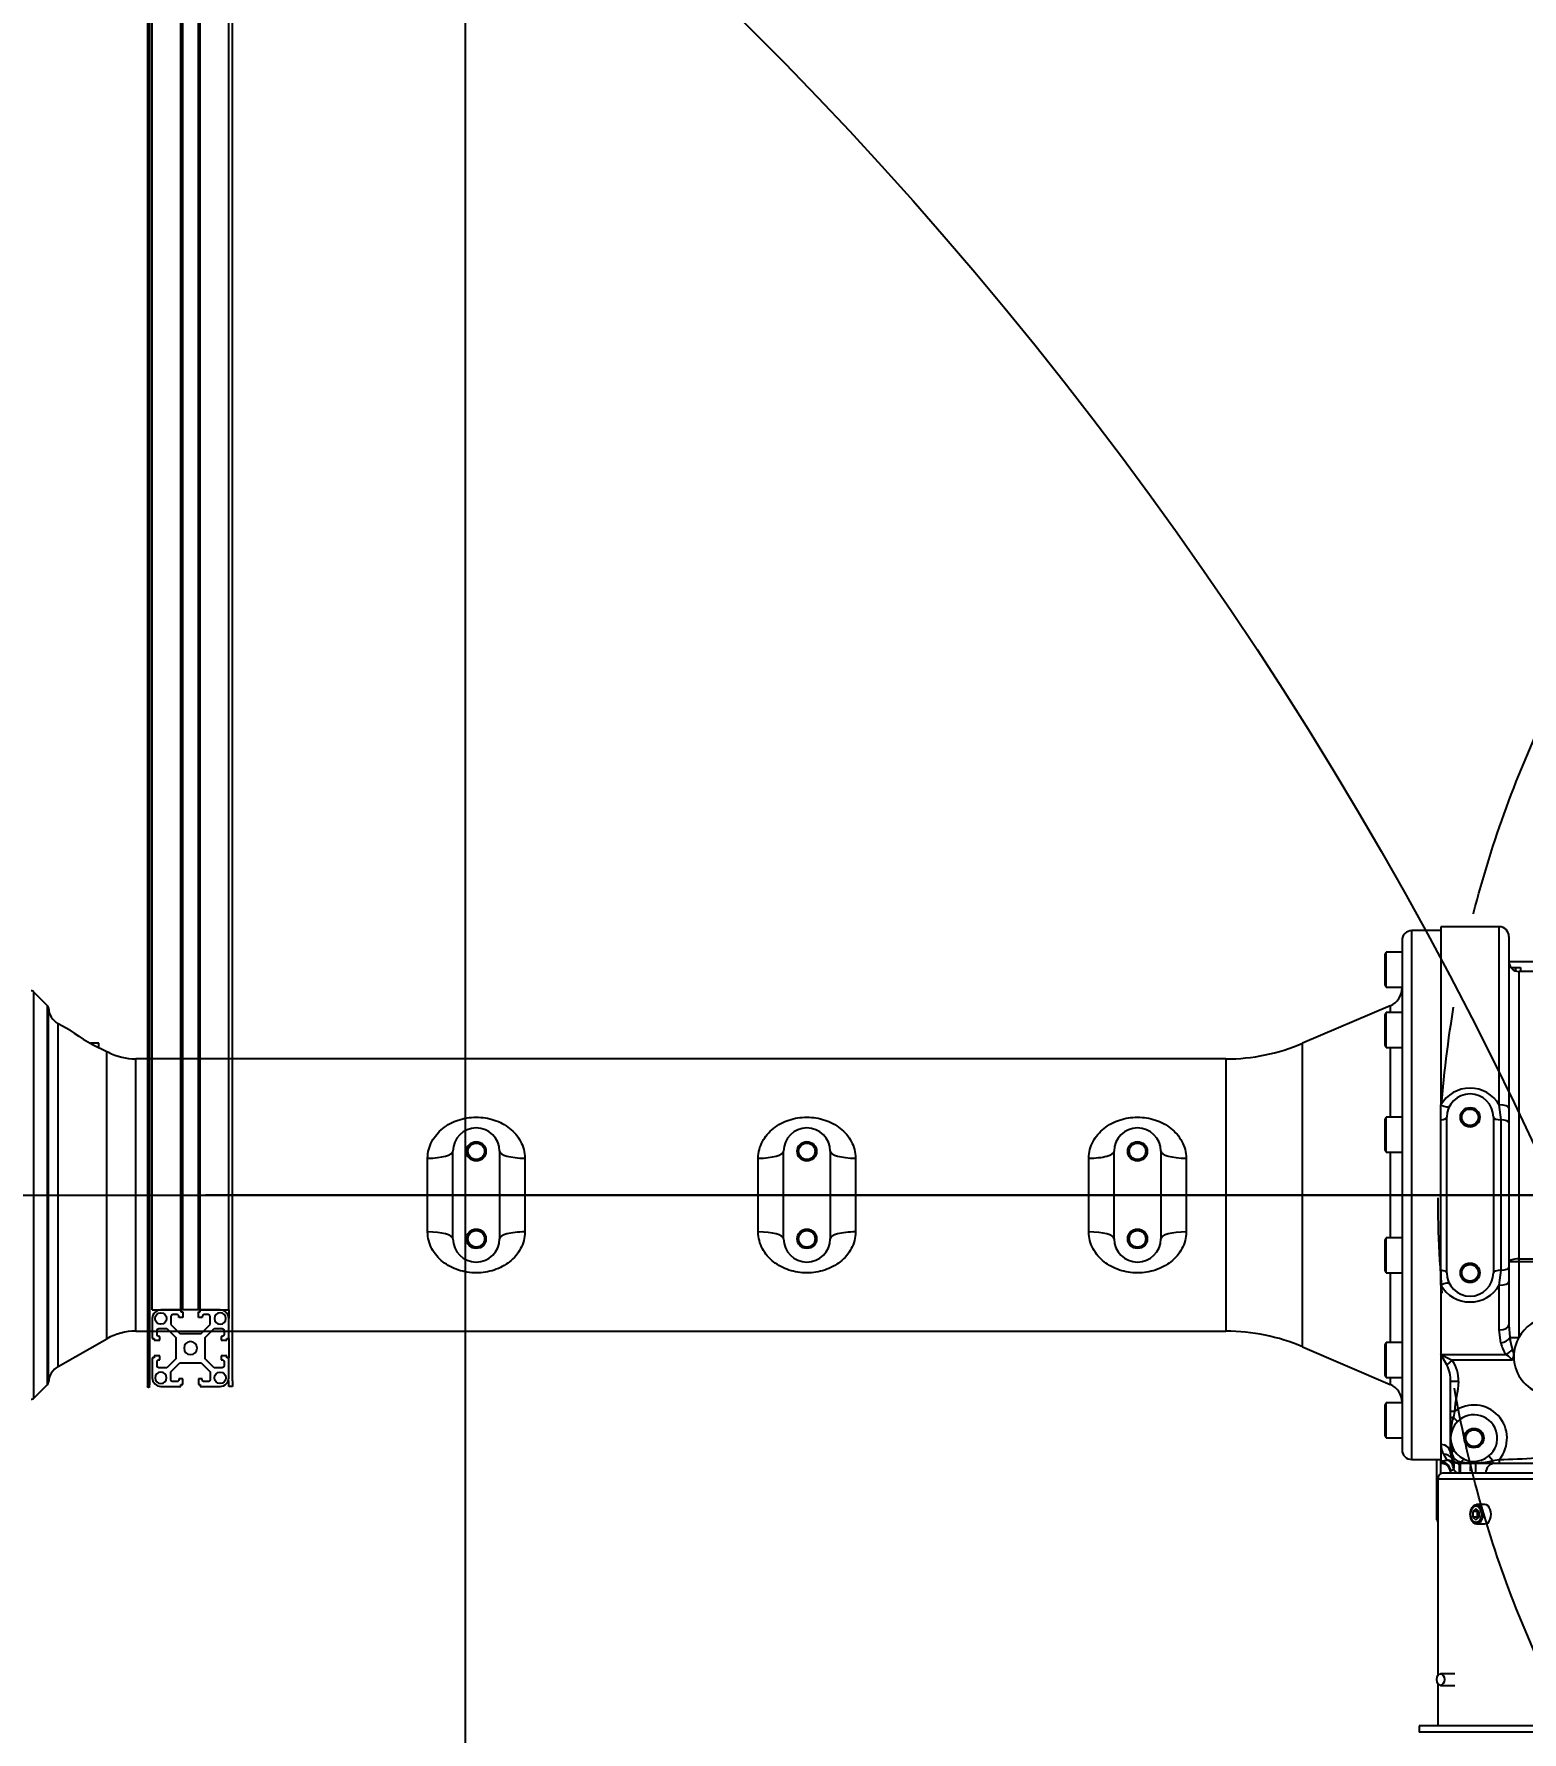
# Model space of a CAD drawing. Header units: millimetres. Extents: x 10462777 to 22643323, y 453826 to 1389191.
# Drawn here: x 11309416 to 11310193, y 597441 to 598329 of the extents above; entities that cross this region are included whole.
import ezdxf

# ---------------------------------------------------------------- set-up
doc = ezdxf.new("R2010")
doc.units = ezdxf.units.MM
doc.header["$LTSCALE"] = 200
doc.header["$MEASUREMENT"] = 0
doc.header["$PDMODE"] = 35
doc.header["$PDSIZE"] = -5
for name, pattern in [('CENTER', [2, 1.25, -0.25, 0.25, -0.25]), ('CENTER2', [1.125, 0.75, -0.125, 0.125, -0.125]), ('PHANTOM', [2.5, 1.25, -0.25, 0.25, -0.25, 0.25, -0.25])]:
    doc.linetypes.add(name, pattern=pattern)
doc.layers.get('0').update_dxf_attribs({"linetype": 'CONTINUOUS'})
doc.layers.get('DEFPOINTS').update_dxf_attribs({"linetype": 'CONTINUOUS'})
for name, color, linetype in [('$DDT_AUDIT_GENERATED_(146A)', 7, 'CONTINUOUS'), ('$DDT_AUDIT_GENERATED_(D3A)', 7, 'CONTINUOUS'), ('1', 1, 'CENTER'), ('A290-7120-X219', 7, 'CONTINUOUS'), ('A290-7329-X401', 7, 'CONTINUOUS'), ('A290-7329-X402', 7, 'CONTINUOUS'), ('A290-7329-X406', 7, 'CONTINUOUS'), ('DV1_DEFAULT', 7, 'CONTINUOUS'), ('LIBRL_A6-BA-12X3', 7, 'CONTINUOUS'), ('LIBRL_A6-BA-6X10', 7, 'CONTINUOUS')]:
    doc.layers.add(name, color=color, linetype=linetype)
doc.layers.add('LAYOUT', color=8, linetype='CONTINUOUS', lineweight=25)
doc.styles.get("Standard").update_dxf_attribs({"font": 'SYMBOL'})
doc.dimstyles.new('DS ROBOTEC', dxfattribs={"dimscale": 0, "dimtxt": 2.5, "dimasz": 2.5, "dimexe": 0.3, "dimexo": 0.3, "dimgap": 0.5, "dimtad": 1, "dimzin": 9, "dimdsep": 46, "dimtxsty": 'Standard', "dimblk": 'OPEN', "dimcen": 0, "dimclrd": 4, "dimclre": 4, "dimclrt": 110, "dimazin": 2, "dimtm": 1.5, "dimtfac": 1, "dimtmove": 0, "dimatfit": 3, "dimldrblk": 'OPEN', "dimfxl": 1, "dimtfill": 1, "dimtolj": 1, "dimlwd": -1, "dimlwe": -1, "dimarcsym": 0})

# ---------------------------------------------------------------- blocks, each defined once
blk = doc.blocks.new('r710ic')
at = {"layer": 'LAYOUT', "color": 3}
blk.add_circle((272041.37, 104232.63), 2050.12, dxfattribs=at)
blk = doc.blocks.new('A$C7DA30AB0')
at = {"layer": '$DDT_AUDIT_GENERATED_(146A)', "color": 7, "linetype": 'Continuous', "ltscale": 25.4}
for p, q in [((3586.22, 3306.61, 0), (3598.01, 3306.61, 0)), ((3598.01, 3306.61, 0), (3600.62, 3306.61, 0)), ((3600.62, 3306.61, 0), (3600.62, 3306.61, 0))]:
    blk.add_line(p, q, dxfattribs=at)
blk.add_ellipse((3598.01, 3304.57, 0), major_axis=(0, 2.03), ratio=0.642788, start_param=0, end_param=0.044703, dxfattribs=at)
at = {"layer": '$DDT_AUDIT_GENERATED_(D3A)', "color": 7, "linetype": 'Continuous', "ltscale": 25.4}
for p, q in [((3615.78, 3195.66, 0), (3615.78, 3190.58, 0)), ((3615.37, 3190.58, 0), (3615.78, 3190.58, 0)), ((3615.78, 3190.58, 0), (3615.78, 3185.5, 0)), ((3615.78, 3185.5, 0), (3615.37, 3185.5, 0)), ((3615.78, 3180.42, 0), (3615.37, 3180.42, 0)), ((3615.78, 3185.5, 0), (3615.78, 3180.42, 0)), ((3615.78, 3180.42, 0), (3615.78, 3164.16, 0)), ((3613.75, 3171.48, 0), (3613.75, 3164.16, 0))]:
    blk.add_line(p, q, dxfattribs=at)
blk.add_arc((3613.74, 3195.66, 0), 2.03, 0, 37.05083, dxfattribs=at)
at = {"layer": 'A290-7120-X219', "color": 7, "linetype": 'Continuous', "ltscale": 25.4}
for p, q in [((4314.78, 2949.02, 0), (4314.78, 2946.64, 0)), ((4314.78, 2946.64, 0), (4319.2, 2946.64, 0))]:
    blk.add_line(p, q, dxfattribs=at)
at = {"layer": 'A290-7329-X401', "color": 7, "linetype": 'Continuous', "ltscale": 25.4}
for p, q in [((3595.46, 3171.27, 0), (3595.46, 3166.19, 0)), ((3603.58, 3171.27, 0), (3603.58, 3166.19, 0)), ((3608.66, 3171.27, 0), (3608.66, 3170.47, 0)), ((3544.8, 3166.19, 0), (3583.3, 3166.19, 0)), ((3583.3, 3166.19, 0), (3587.06, 3166.19, 0)), ((3583.3, 3164.16, 0), (3583.3, 3166.19, 0)), ((3586.57, 3164.74, 0), (3583.3, 3164.16, 0)), ((3588.62, 3162.31, 0), (3586.57, 3164.74, 0)), ((3587.06, 3166.19, 0), (3602.93, 3166.19, 0)), ((3602.93, 3166.19, 0), (3603.58, 3166.19, 0)), ((3603.94, 3165.29, 0), (3603.12, 3165.47, 0)), ((3608.08, 3160.59, 0), (3607.82, 3161.56, 0)), ((3608.66, 3152.99, 0), (3608.08, 3160.59, 0)), ((3608.66, 3161.11, 0), (3608.66, 3160.37, 0)), ((3608.66, 3160.37, 0), (3608.66, 3152.99, 0)), ((3610.51, 3164.48, 0), (3612.27, 3161.47, 0)), ((3613.74, 3166.19, 0), (3613.74, 3165.42, 0)), ((3613.74, 3156.39, 0), (3613.74, 3165.42, 0)), ((3608.66, 3152.99, 0), (3608.66, 3142.79, 0)), ((3613.74, 3109.32, 0), (3613.74, 3156.39, 0)), ((3605.08, 3144.35, 0), (3607.21, 3142.21, 0)), ((3606.63, 3139.02, 0), (3607.21, 3142.21, 0)), ((3608.66, 3142.79, 0), (3608.66, 3139.02, 0)), ((3606.63, 3139.02, 0), (3608.66, 3139.02, 0)), ((3608.66, 3139.02, 0), (3608.66, 3123.48, 0)), ((3604.63, 3123.48, 0), (3608.66, 3123.48, 0)), ((3576.43, 3106.65, 0), (3575.6, 3108.92, 0)), ((3576.63, 3112.34, 0), (3607.79, 3112.34, 0)), ((3613.74, 3109.32, 0), (3579.75, 3109.32, 0)), ((3607.79, 3112.34, 0), (3610.64, 3114.66, 0)), ((3613.74, 3109.32, 0), (3607.79, 3112.34, 0)), ((3610.64, 3114.66, 0), (3613.74, 3109.32, 0)), ((3613.74, 3073.05, 0), (3613.74, 3109.32, 0)), ((3577.75, 3100.48, 0), (3573.1, 3100.48, 0)), ((3573.1, 3060.81, 0), (3573.1, 3100.48, 0)), ((3578.18, 3093.87, 0), (3577.75, 3100.48, 0)), ((3582.4, 3103.28, 0), (3583.26, 3096.42, 0)), ((3578.18, 3071.34, 0), (3578.18, 3093.87, 0)), ((3583.26, 3096.42, 0), (3583.26, 3073.05, 0)), ((3578.18, 3063.84, 0), (3578.18, 3071.34, 0)), ((3583.26, 3073.05, 0), (3582.25, 3065.23, 0)), ((3613.74, 3073.05, 0), (3613.74, 3065.32, 0)), ((3578.18, 2988.13, 0), (3578.18, 3063.84, 0)), ((3582.25, 3065.23, 0), (3582.25, 2986.74, 0)), ((3586.31, 3025.99, 0), (3586.31, 3066.63, 0)), ((3610.7, 3066.63, 0), (3610.7, 2985.35, 0)), ((3613.74, 3065.32, 0), (3613.74, 2986.65, 0)), ((3557.86, 3060.81, 0), (3573.1, 3060.81, 0)), ((3573.1, 3059.36, 0), (3557.86, 3059.36, 0)), ((3573.1, 3059.36, 0), (3573.1, 3060.81, 0)), ((3573.1, 3060.81, 0), (3578.18, 3060.81, 0)), ((3573.1, 2909.15, 0), (3573.1, 3059.36, 0)), ((3586.31, 2985.35, 0), (3586.31, 3025.99, 0)), ((3578.18, 2980.63, 0), (3578.18, 2988.13, 0)), ((3582.25, 2986.74, 0), (3583.26, 2978.92, 0)), ((3613.74, 2986.65, 0), (3613.74, 2978.92, 0)), ((3578.18, 2890.86, 0), (3578.18, 2980.63, 0)), ((3583.26, 2978.92, 0), (3583.26, 2885.78, 0)), ((3613.74, 2885.78, 0), (3613.74, 2978.92, 0)), ((3552.78, 2909.15, 0), (3573.1, 2909.15, 0)), ((3561.42, 2904.07, 0), (3578.18, 2904.07, 0)), ((3572.15, 2907.11, 0), (3572.15, 2909.15, 0)), ((3574.71, 2907.11, 0), (3572.15, 2907.11, 0)), ((3574.71, 2907.11, 0), (3574.71, 2908.89, 0)), ((3576.88, 2907.11, 0), (3574.71, 2907.11, 0)), ((3576.88, 2907.11, 0), (3576.88, 2907.46, 0)), ((3577.12, 2907.11, 0), (3576.88, 2907.11, 0)), ((3577.12, 2907.11, 0), (3577.12, 2907.18, 0)), ((3577.17, 2907.11, 0), (3577.12, 2907.11, 0)), ((3583.26, 2885.78, 0), (3613.74, 2885.78, 0))]:
    blk.add_line(p, q, dxfattribs=at)
for centre, radius in [((3596.47, 3152.99, 0), 5.08), ((3596.47, 3152.99, 0), 4.32), ((3598.5, 3066.63, 0), 5.08), ((3598.5, 3066.63, 0), 4.32), ((3598.5, 2985.35, 0), 5.08), ((3598.5, 2985.35, 0), 4.32)]:
    blk.add_circle(centre, radius, dxfattribs=at)
for centre, radius, start, end in [((3585.3, 3171.27, 0), 5.08, 270, 0), ((3603.6, 3167.08, 0), 4.21, 34.97668, 84.772), ((3613.74, 3171.27, 0), 5.08, 180, 270), ((3596.47, 3152.99, 0), 17.27, 139.67978, 306.03188), ((3596.47, 3152.99, 0), 12.19, 130.11917, 314.90087), ((3596.73, 3121.99, 0), 43.94, 81.63822, 103.36745), ((3596.47, 3152.99, 0), 12.19, 314.90087, 130.11917), ((3603.58, 3161.11, 0), 5.08, 0, 90), ((3602.91, 3160.33, 0), 5.06, 13.98256, 78.17778), ((3604.2, 3159.04, 0), 7.16, 61.08318, 88.64104), ((3609.61, 3164.83, 0), 2, 166.41478, 212.94103), ((3604.19, 3156.38, 0), 9.55, 0.06732, 32.21055), ((3579.18, 3151.47, 0), 29.53, 341.71833, 2.9421), ((3555.32, 3110.31, 0), 20.32, 356.062, 130.58967), ((3621.83, 3122.35, 0), 17.24, 176.22774, 215.46167), ((3628.51, 3123.3, 0), 19.85, 179.47489, 205.79306), ((3555.32, 3110.31, 0), 20.32, 331.04498, 356.062), ((3581.99, 3108.86, 0), 6.39, 146.99822, 179.45666), ((3550.72, 3097.9, 0), 27.15, 5.45472, 18.79943), ((3563.7, 3098.68, 0), 19.26, 13.81838, 33.55031), ((3555.32, 3110.31, 0), 20.32, 277.18076, 331.04498), ((3598.5, 3064.29, 0), 17.58, 29.89361, 150.10639), ((3598.5, 3066.63, 0), 12.19, 0, 180), ((3598.5, 2985.35, 0), 12.19, 180, 0), ((3598.5, 2987.69, 0), 17.58, 209.89361, 330.10639), ((3573.1, 2904.07, 0), 5.08, 0, 90), ((3583.26, 2890.86, 0), 5.08, 180, 270)]:
    blk.add_arc(centre, radius, start, end, dxfattribs=at)
at = {"layer": 'A290-7329-X401', "color": 7, "linetype": 'CENTER2', "ltscale": 25.4}
for start, end in [(347.20108, 0), (317.16659, 318.73626)]:
    blk.add_arc((3578.18, 3170.26, 0), 20.32, start, end, dxfattribs=at)
at = {"layer": 'A290-7329-X401', "color": 7, "linetype": 'Continuous', "ltscale": 25.4}
for centre, major_axis, ratio, start_param, end_param in [((3604.37, 3171.27, 0), (0, 5.08), 0.077659, 1.570796, 3.141593), ((3610.51, 3169.49, 0), (-2.59, -4.37), 0.625446, 5.066932, 6.183976), ((3610.51, 3169.49, 0), (-0.74, 5.03), 0.677667, 1.471391, 2.927739), ((3613.74, 3170.47, 0), (-5.08, 0), 0.994483, 0, 0.20835), ((3613.74, 3170.47, 0), (-5.08, 0), 0.994483, 0.20835, 1.570796), ((3587.06, 3164.16, 0), (0, -2.03), 0.25123, 3.141593, 4.422637), ((3603.58, 3168.73, 0), (-2.09, -4.63), 0.230346, 0, 0.89858), ((3602.93, 3164.16, 0), (0, 2.03), 0.120197, 5.409101, 6.283179), ((3603.58, 3164.16, 0), (0, -2.03), 0.212616, 2.156477, 3.141593), ((3611.71, 3161.11, 0), (-4.48, -2.39), 0.33282, 5.459133, 6.283185), ((3610.51, 3169.49, 0), (-4.36, -2.61), 0.983456, 0.440757, 1.038279), ((3606.63, 3161.11, 0), (-2.03, 0), 0.267, 3.141593, 4.089088), ((3612.27, 3166.38, 0), (-4.35, -2.63), 0.954764, 0, 1.046453), ((3606.63, 3160.37, 0), (-2.03, 0), 0.148783, 3.141593, 3.916786), ((3613.74, 3161.11, 0), (-5.08, 0), 0.93007, 0, 1.570796), ((3606.63, 3142.79, 0), (-2.03, 0), 0.299176, 1.860548, 3.141593), ((3579.75, 3106.3, 0), (-4.07, -3.04), 0.509375, 4.348499, 5.216836), ((3582.4, 3100.48, 0), (-4.88, -1.42), 0.535671, 4.557621, 5.785179), ((3583.26, 3093.87, 0), (-5.08, 0), 0.502355, 4.712389, 6.283185), ((3583.26, 3071.34, 0), (-5.08, 0), 0.335664, 4.712389, 6.283185), ((3613.74, 3074.75, 0), (-4.48, -2.39), 0.29994, 0, 1.412172), ((3583.26, 3063.84, 0), (-5.08, 0), 0.27972, 4.913747, 6.283185), ((3581.23, 3066.63, 0), (5.08, 0), 0.27972, 4.913747, 6.283185), ((3615.78, 3066.63, 0), (-5.08, 0), 0.280116, 0, 1.159279), ((3573.1, 3060.81, 0), (-5.08, 0), 0.285652, 1.570796, 3.141593), ((3583.26, 2988.13, 0), (-5.08, 0), 0.27972, 0, 1.369438), ((3581.23, 2985.35, 0), (-5.08, 0), 0.27972, 3.141593, 4.511031), ((3615.78, 2985.35, 0), (5.08, 0), 0.280116, 1.982313, 3.141593), ((3583.26, 2980.63, 0), (-5.08, 0), 0.335664, 0, 1.570796), ((3613.74, 2977.22, 0), (4.48, -2.39), 0.29994, 1.72942, 3.141593)]:
    blk.add_ellipse(centre, major_axis=major_axis, ratio=ratio, start_param=start_param, end_param=end_param, dxfattribs=at)
for points, knots in [([(3607.05, 3169.49, 0), (3607.3, 3169.57, 0), (3607.53, 3169.65, 0), (3607.93, 3169.82, 0), (3608.1, 3169.9, 0), (3608.38, 3170.07, 0), (3608.49, 3170.16, 0), (3608.63, 3170.32, 0), (3608.66, 3170.4, 0), (3608.66, 3170.47, 0)], [0, 0, 0, 0, 0.25, 0.25, 0.5, 0.5, 0.75, 0.75, 1, 1, 1, 1]), ([(3613.74, 3165.42, 0), (3613.74, 3165.35, 0), (3613.67, 3165.27, 0), (3613.46, 3165.16, 0), (3613.37, 3165.11, 0), (3613.15, 3165.03, 0), (3613.03, 3164.99, 0), (3612.61, 3164.87, 0), (3612.27, 3164.79, 0), (3611.67, 3164.67, 0), (3611.45, 3164.63, 0), (3611, 3164.55, 0), (3610.76, 3164.51, 0), (3610.51, 3164.48, 0)], [0, 0, 0, 0, 0.25, 0.25, 0.375, 0.375, 0.5, 0.5, 0.75, 0.75, 0.875, 0.875, 1, 1, 1, 1]), ([(3576.63, 3112.34, 0), (3576.68, 3112.15, 0), (3576.76, 3111.98, 0), (3576.97, 3111.66, 0), (3577.08, 3111.52, 0), (3577.46, 3111.1, 0), (3577.73, 3110.85, 0), (3578.3, 3110.37, 0), (3578.58, 3110.15, 0), (3579.17, 3109.72, 0), (3579.46, 3109.52, 0), (3579.75, 3109.32, 0)], [0, 0, 0, 0, 0.125, 0.125, 0.25, 0.25, 0.5, 0.5, 0.75, 0.75, 1, 1, 1, 1])]:
    blk.add_open_spline(points, degree=3, knots=knots, dxfattribs=at)
for points in [[(3583.3, 3164.16, 0), (3570.47, 3164.16, 0), (3557.63, 3162.58, 0), (3544.8, 3162.58, 0)], [(3604.63, 3123.48, 0), (3604.63, 3128.66, 0), (3606.63, 3133.84, 0), (3606.63, 3139.02, 0)]]:
    blk.add_open_spline(points, degree=3, dxfattribs=at)
at = {"layer": 'A290-7329-X402', "color": 7, "linetype": 'Continuous', "ltscale": 25.4}
for p, q in [((3628.98, 3164.16, 0), (3613.74, 3164.16, 0)), ((3628.98, 3164.16, 0), (3628.98, 2887.81, 0)), ((3634.06, 2892.89, 0), (3634.06, 3159.08, 0)), ((3686.02, 3105.32, 0), (3640.22, 3124.95, 0)), ((3640.22, 3121.34, 0), (3640.22, 3124.95, 0)), ((4341.18, 3123.79, 0), (4341.18, 2928.18, 0)), ((4348.73, 3132.07, 0), (4341.78, 3125.11, 0)), ((4341.78, 2926.86, 0), (4341.78, 3125.11, 0)), ((4348.73, 3132.07, 0), (4348.73, 2919.9, 0)), ((4336.06, 3115.52, 0), (4310.61, 3101.08, 0)), ((4336.06, 3115.52, 0), (4336.06, 2936.45, 0)), ((3640.22, 3066.69, 0), (3640.22, 3103.05, 0)), ((3686.02, 3105.32, 0), (3686.02, 2946.65, 0)), ((4295.56, 3097.11, 0), (3726.04, 3097.11, 0)), ((3726.04, 2954.87, 0), (3726.04, 3097.11, 0)), ((4295.56, 3097.11, 0), (4295.56, 2954.87, 0)), ((4310.61, 3101.08, 0), (4310.61, 2951.01, 0)), ((3613.74, 3065.32, 0), (3613.74, 3073.05, 0)), ((3640.22, 3003.58, 0), (3640.22, 3048.4, 0)), ((3746.84, 3006.71, 0), (3746.84, 3045.27, 0)), ((3760.05, 3025.99, 0), (3760.05, 3048.85, 0)), ((3784.43, 3048.85, 0), (3784.43, 3025.99, 0)), ((3797.64, 3045.27, 0), (3797.64, 3006.71, 0)), ((3919.56, 3006.71, 0), (3919.56, 3045.27, 0)), ((3932.77, 3025.99, 0), (3932.77, 3048.85, 0)), ((3957.15, 3048.85, 0), (3957.15, 3025.99, 0)), ((3970.36, 3045.27, 0), (3970.36, 3006.71, 0)), ((4092.28, 3006.71, 0), (4092.28, 3045.27, 0)), ((4105.49, 3025.99, 0), (4105.49, 3048.85, 0)), ((4129.87, 3048.85, 0), (4129.87, 3025.99, 0)), ((4143.08, 3045.27, 0), (4143.08, 3006.71, 0)), ((3760.05, 3003.13, 0), (3760.05, 3025.99, 0)), ((3784.43, 3025.99, 0), (3784.43, 3003.13, 0)), ((3932.77, 3003.13, 0), (3932.77, 3025.99, 0)), ((3957.15, 3025.99, 0), (3957.15, 3003.13, 0)), ((4105.49, 3003.13, 0), (4105.49, 3025.99, 0)), ((4129.87, 3025.99, 0), (4129.87, 3003.13, 0)), ((3640.22, 2948.92, 0), (3640.22, 2985.29, 0)), ((3640.22, 2927.03, 0), (3686.02, 2946.65, 0)), ((3726.04, 2954.87, 0), (4295.56, 2954.87, 0)), ((4330.01, 2939.88, 0), (4336.06, 2936.45, 0)), ((3640.22, 2927.03, 0), (3640.22, 2930.63, 0)), ((4341.78, 2926.86, 0), (4348.73, 2919.9, 0)), ((3613.74, 2887.81, 0), (3628.98, 2887.81, 0))]:
    blk.add_line(p, q, dxfattribs=at)
for centre, radius in [((3772.24, 3048.85, 0), 5.08), ((3772.24, 3048.85, 0), 4.32), ((3944.96, 3048.85, 0), 5.08), ((3944.96, 3048.85, 0), 4.32), ((4117.68, 3048.85, 0), 5.08), ((4117.68, 3048.85, 0), 4.32), ((3772.24, 3003.13, 0), 5.08), ((3772.24, 3003.13, 0), 4.32), ((3944.96, 3003.13, 0), 5.08), ((3944.96, 3003.13, 0), 4.32), ((4117.68, 3003.13, 0), 5.08), ((4117.68, 3003.13, 0), 4.32)]:
    blk.add_circle(centre, radius, dxfattribs=at)
for centre, radius, start, end in [((3628.98, 3159.08, 0), 5.08, 0, 90), ((3644.22, 3134.29, 0), 10.16, 180, 246.80141), ((4350.17, 3130.63, 0), 2.03, 90, 135), ((4331.04, 3124.36, 0), 10.16, 299.57784, 356.79996), ((4343.21, 3123.68, 0), 2.03, 135, 176.79996), ((3726.04, 3198.71, 0), 101.6, 246.80141, 270), ((4295.56, 3127.59, 0), 30.48, 270, 299.57784), ((3772.24, 3048.85, 0), 12.19, 0, 180), ((3944.96, 3048.85, 0), 12.19, 0, 180), ((4117.68, 3048.85, 0), 12.19, 0, 180), ((3772.24, 3003.13, 0), 12.19, 180, 0), ((3944.96, 3003.13, 0), 12.19, 180, 0), ((4117.68, 3003.13, 0), 12.19, 180, 0), ((3726.04, 2853.27, 0), 101.6, 90, 113.19859), ((4295.56, 2924.39, 0), 30.48, 62.1086, 90), ((4302.49, 2932.77, 0), 19.96, 66.0057, 68.81072), ((4258.89, 2838.35, 0), 123.97, 54.98217, 65.34241), ((4331.04, 2927.61, 0), 10.16, 3.20004, 60.42216), ((3644.22, 2917.69, 0), 10.16, 113.19859, 180), ((4343.21, 2928.3, 0), 2.03, 183.20004, 225), ((4350.17, 2921.34, 0), 2.03, 225, 270), ((3628.98, 2892.89, 0), 5.08, 270, 0)]:
    blk.add_arc(centre, radius, start, end, dxfattribs=at)
for centre, major_axis, start_param, end_param in [((3746.84, 3048.85, 0), (13.21, 0), 4.712389, 6.283185), ((3797.64, 3048.85, 0), (-13.21, 0), 0, 1.570796), ((3919.56, 3048.85, 0), (-13.21, 0), 1.570796, 3.141593), ((3970.36, 3048.85, 0), (-13.21, 0), 0, 1.570796), ((4092.28, 3048.85, 0), (-13.21, 0), 1.570796, 3.141593), ((4143.08, 3048.85, 0), (13.21, 0), 3.141593, 4.712389), ((3746.84, 3003.13, 0), (-13.21, 0), 3.141593, 4.712389), ((3797.64, 3003.13, 0), (13.21, 0), 1.570796, 3.141593), ((3919.56, 3003.13, 0), (-13.21, 0), 3.141593, 4.712389), ((3970.36, 3003.13, 0), (-13.21, 0), 4.712389, 6.283185), ((4092.28, 3003.13, 0), (13.21, 0), 0, 1.570796), ((4143.08, 3003.13, 0), (-13.21, 0), 4.712389, 6.283185)]:
    blk.add_ellipse(centre, major_axis=major_axis, ratio=0.271084, start_param=start_param, end_param=end_param, dxfattribs=at)
for points in [[(3746.84, 3045.27, 0), (3746.84, 3046.82, 0), (3747.04, 3048.33, 0), (3747.79, 3051.26, 0), (3748.35, 3052.68, 0), (3750.45, 3056.64, 0), (3752.44, 3058.96, 0), (3755.98, 3061.78, 0), (3757.27, 3062.62, 0), (3759.97, 3064.07, 0), (3761.39, 3064.68, 0), (3764.36, 3065.68, 0), (3765.92, 3066.06, 0), (3769.04, 3066.56, 0), (3770.62, 3066.69, 0), (3775.44, 3066.69, 0), (3778.61, 3066.18, 0), (3783.09, 3064.68, 0), (3784.51, 3064.07, 0), (3787.21, 3062.62, 0), (3788.5, 3061.78, 0), (3790.86, 3059.9, 0), (3791.94, 3058.86, 0), (3793.86, 3056.59, 0), (3794.72, 3055.34, 0), (3796.83, 3051.38, 0), (3797.64, 3048.38, 0), (3797.64, 3045.27, 0)], [(3919.56, 3045.27, 0), (3919.56, 3046.82, 0), (3919.76, 3048.33, 0), (3920.51, 3051.26, 0), (3921.07, 3052.68, 0), (3923.17, 3056.64, 0), (3925.16, 3058.96, 0), (3928.7, 3061.78, 0), (3929.99, 3062.62, 0), (3932.69, 3064.07, 0), (3934.11, 3064.68, 0), (3937.08, 3065.68, 0), (3938.64, 3066.06, 0), (3941.76, 3066.56, 0), (3943.34, 3066.69, 0), (3948.16, 3066.69, 0), (3951.33, 3066.18, 0), (3955.81, 3064.68, 0), (3957.23, 3064.07, 0), (3959.93, 3062.62, 0), (3961.22, 3061.78, 0), (3963.58, 3059.9, 0), (3964.66, 3058.86, 0), (3966.58, 3056.59, 0), (3967.44, 3055.34, 0), (3969.55, 3051.38, 0), (3970.36, 3048.38, 0), (3970.36, 3045.27, 0)], [(4092.28, 3045.27, 0), (4092.28, 3046.82, 0), (4092.48, 3048.33, 0), (4093.23, 3051.26, 0), (4093.79, 3052.68, 0), (4095.89, 3056.64, 0), (4097.88, 3058.96, 0), (4101.42, 3061.78, 0), (4102.71, 3062.62, 0), (4105.41, 3064.07, 0), (4106.83, 3064.68, 0), (4109.8, 3065.68, 0), (4111.36, 3066.06, 0), (4114.48, 3066.56, 0), (4116.06, 3066.69, 0), (4120.88, 3066.69, 0), (4124.05, 3066.18, 0), (4128.53, 3064.68, 0), (4129.95, 3064.07, 0), (4132.65, 3062.62, 0), (4133.94, 3061.78, 0), (4136.3, 3059.9, 0), (4137.38, 3058.86, 0), (4139.3, 3056.59, 0), (4140.16, 3055.34, 0), (4142.27, 3051.38, 0), (4143.08, 3048.38, 0), (4143.08, 3045.27, 0)], [(3797.64, 3006.71, 0), (3797.64, 3005.15, 0), (3797.44, 3003.64, 0), (3796.69, 3000.72, 0), (3796.13, 2999.29, 0), (3794.03, 2995.33, 0), (3792.04, 2993.02, 0), (3788.5, 2990.19, 0), (3787.21, 2989.35, 0), (3784.51, 2987.9, 0), (3783.09, 2987.29, 0), (3780.12, 2986.3, 0), (3778.57, 2985.92, 0), (3775.44, 2985.41, 0), (3773.86, 2985.29, 0), (3769.04, 2985.28, 0), (3765.87, 2985.79, 0), (3761.39, 2987.29, 0), (3759.97, 2987.9, 0), (3757.27, 2989.35, 0), (3755.98, 2990.19, 0), (3753.62, 2992.08, 0), (3752.54, 2993.11, 0), (3750.62, 2995.38, 0), (3749.76, 2996.64, 0), (3747.66, 3000.6, 0), (3746.84, 3003.59, 0), (3746.84, 3006.71, 0)], [(3970.36, 3006.71, 0), (3970.36, 3005.15, 0), (3970.16, 3003.64, 0), (3969.41, 3000.72, 0), (3968.85, 2999.29, 0), (3966.75, 2995.33, 0), (3964.76, 2993.02, 0), (3961.22, 2990.19, 0), (3959.93, 2989.35, 0), (3957.23, 2987.9, 0), (3955.81, 2987.29, 0), (3952.84, 2986.3, 0), (3951.29, 2985.92, 0), (3948.16, 2985.41, 0), (3946.58, 2985.29, 0), (3941.76, 2985.28, 0), (3938.59, 2985.79, 0), (3934.11, 2987.29, 0), (3932.69, 2987.9, 0), (3929.99, 2989.35, 0), (3928.7, 2990.19, 0), (3926.34, 2992.08, 0), (3925.26, 2993.11, 0), (3923.34, 2995.38, 0), (3922.48, 2996.64, 0), (3920.38, 3000.6, 0), (3919.56, 3003.59, 0), (3919.56, 3006.71, 0)], [(4143.08, 3006.71, 0), (4143.08, 3005.15, 0), (4142.88, 3003.64, 0), (4142.13, 3000.72, 0), (4141.57, 2999.29, 0), (4139.47, 2995.33, 0), (4137.48, 2993.02, 0), (4133.94, 2990.19, 0), (4132.65, 2989.35, 0), (4129.95, 2987.9, 0), (4128.53, 2987.29, 0), (4125.56, 2986.3, 0), (4124.01, 2985.92, 0), (4120.88, 2985.41, 0), (4119.3, 2985.29, 0), (4114.48, 2985.28, 0), (4111.31, 2985.79, 0), (4106.83, 2987.29, 0), (4105.41, 2987.9, 0), (4102.71, 2989.35, 0), (4101.42, 2990.19, 0), (4099.06, 2992.08, 0), (4097.98, 2993.11, 0), (4096.06, 2995.38, 0), (4095.2, 2996.64, 0), (4093.1, 3000.6, 0), (4092.28, 3003.59, 0), (4092.28, 3006.71, 0)]]:
    blk.add_open_spline(points, degree=3, knots=[0, 0, 0, 0, 0.0625, 0.0625, 0.125, 0.125, 0.25, 0.25, 0.3125, 0.3125, 0.375, 0.375, 0.4375, 0.4375, 0.5, 0.5, 0.625, 0.625, 0.6875, 0.6875, 0.75, 0.75, 0.8125, 0.8125, 0.875, 0.875, 1, 1, 1, 1], dxfattribs=at)
at = {"layer": 'A290-7329-X406', "color": 7, "linetype": 'Continuous', "ltscale": 25.4}
for p, q in [((3550.06, 3303.35, 0), (3615.37, 3303.35, 0)), ((3563.69, 3306.61, 0), (3625.08, 3306.61, 0)), ((3563.69, 3303.35, 0), (3625.08, 3303.35, 0)), ((3615.37, 3281.16, 0), (3615.37, 3303.35, 0)), ((3625.08, 3303.35, 0), (3625.08, 3306.61, 0)), ((3615.37, 3174.53, 0), (3615.37, 3277.19, 0)), ((3547.57, 3171.27, 0), (3612.88, 3171.27, 0)), ((3550.06, 3174.53, 0), (3615.37, 3174.53, 0))]:
    blk.add_line(p, q, dxfattribs=at)
for centre, major_axis in [((3615.37, 3303.35, 0), (0, -0.00203)), ((3612.88, 3174.53, 0), (0, 3.25))]:
    blk.add_ellipse(centre, major_axis=major_axis, ratio=0.766044, start_param=3.141593, end_param=4.712389, dxfattribs=at)
at = {"layer": 'DV1_DEFAULT', "color": 1, "linetype": 'CENTER2', "ltscale": 7}
for p, q in [((5992.89, 3025.99, 0), (0, 3025.99, 0)), ((59.09, 3025.99, 0), (6051.98, 3025.99, 0))]:
    blk.add_line(p, q, dxfattribs=at)
at = {"layer": 'LAYOUT', "color": 6, "linetype": 'PHANTOM'}
for centre, radius in [((3030.45, 3025.99, 0), 2693.02), ((3025.99, 3025.99, 0), 589.24)]:
    blk.add_circle(centre, radius, dxfattribs=at)
at = {"layer": 'LIBRL_A6-BA-12X3', "color": 7, "linetype": 'Continuous', "ltscale": 25.4}
for p, q in [((3642.29, 3152.9, 0), (3634.06, 3152.9, 0)), ((3643.01, 3151.66, 0), (3642.29, 3152.9, 0)), ((3642.29, 3152.9, 0), (3642.29, 3134.61, 0)), ((3643.01, 3135.84, 0), (3643.01, 3151.66, 0)), ((3634.06, 3134.61, 0), (3642.29, 3134.61, 0)), ((3642.29, 3134.61, 0), (3643.01, 3135.84, 0)), ((3642.29, 3121.34, 0), (3634.06, 3121.34, 0)), ((3643.01, 3120.11, 0), (3642.29, 3121.34, 0)), ((3642.29, 3121.34, 0), (3642.29, 3103.05, 0)), ((3643.01, 3104.29, 0), (3643.01, 3120.11, 0)), ((3634.06, 3103.05, 0), (3642.29, 3103.05, 0)), ((3642.29, 3103.05, 0), (3643.01, 3104.29, 0)), ((3642.29, 3066.69, 0), (3634.06, 3066.69, 0)), ((3643.01, 3065.45, 0), (3642.29, 3066.69, 0)), ((3642.29, 3066.69, 0), (3642.29, 3048.4, 0)), ((3643.01, 3049.63, 0), (3643.01, 3065.45, 0)), ((3634.06, 3048.4, 0), (3642.29, 3048.4, 0)), ((3642.29, 3048.4, 0), (3643.01, 3049.63, 0)), ((3642.29, 3003.58, 0), (3634.06, 3003.58, 0)), ((3643.01, 3002.34, 0), (3642.29, 3003.58, 0)), ((3642.29, 3003.58, 0), (3642.29, 2985.29, 0)), ((3643.01, 2986.52, 0), (3643.01, 3002.34, 0)), ((3634.06, 2985.29, 0), (3642.29, 2985.29, 0)), ((3642.29, 2985.29, 0), (3643.01, 2986.52, 0)), ((3642.29, 2948.92, 0), (3634.06, 2948.92, 0)), ((3643.01, 2947.69, 0), (3642.29, 2948.92, 0)), ((3642.29, 2948.92, 0), (3642.29, 2930.63, 0)), ((3643.01, 2931.86, 0), (3643.01, 2947.69, 0)), ((3634.06, 2930.63, 0), (3642.29, 2930.63, 0)), ((3642.29, 2930.63, 0), (3643.01, 2931.86, 0)), ((3642.29, 2917.37, 0), (3634.06, 2917.37, 0)), ((3643.01, 2916.13, 0), (3642.29, 2917.37, 0)), ((3642.29, 2917.37, 0), (3642.29, 2899.08, 0)), ((3643.01, 2900.31, 0), (3643.01, 2916.13, 0)), ((3634.06, 2899.08, 0), (3642.29, 2899.08, 0)), ((3642.29, 2899.08, 0), (3643.01, 2900.31, 0))]:
    blk.add_line(p, q, dxfattribs=at)
at = {"layer": 'LIBRL_A6-BA-6X10', "color": 7, "linetype": 'Continuous', "ltscale": 25.4}
for p, q in [((3613.88, 3282.22, 0), (3606.48, 3282.22, 0)), ((3606.48, 3276.13, 0), (3613.88, 3276.13, 0)), ((3595.11, 3197.89, 0), (3590.75, 3197.89, 0)), ((3595.42, 3195.75, 0), (3593.79, 3194.28, 0)), ((3594.72, 3194.28, 0), (3594.25, 3194.7, 0)), ((3597.05, 3194.28, 0), (3595.42, 3195.75, 0)), ((3590.75, 3187.73, 0), (3595.11, 3187.73, 0)), ((3593.79, 3194.28, 0), (3593.79, 3191.35, 0)), ((3593.79, 3191.35, 0), (3595.42, 3189.88, 0)), ((3594.25, 3190.93, 0), (3594.72, 3191.35, 0)), ((3594.72, 3191.35, 0), (3594.72, 3194.28, 0)), ((3594.72, 3194.28, 0), (3597.05, 3194.28, 0)), ((3594.72, 3191.35, 0), (3597.05, 3191.35, 0)), ((3595.42, 3189.88, 0), (3597.05, 3191.35, 0)), ((3597.05, 3191.35, 0), (3597.05, 3194.28, 0))]:
    blk.add_line(p, q, dxfattribs=at)
for centre, major_axis in [((3613.88, 3279.17, 0), (0, 3.05)), ((3595.11, 3192.81, 0), (0, 5.08)), ((3595.42, 3192.81, 0), (0, -4.38))]:
    blk.add_ellipse(centre, major_axis=major_axis, ratio=0.642788, dxfattribs=at)
blk.add_ellipse((3590.75, 3192.81, 0), major_axis=(0, 5.08), ratio=0.642788, start_param=0, end_param=3.141593, dxfattribs=at)
blk = doc.blocks.new('_OPEN')
at = {"color": 0, "linetype": 'ByBlock'}
for p, q in [((-1, 0.1667), (0, 0)), ((0, 0), (-1, -0.1667)), ((0, 0), (-1, 0))]:
    blk.add_line(p, q, dxfattribs=at)
blk = doc.blocks.new('*D345')
at = {"color": 4, "linetype": 'ByBlock', "ltscale": 10, "transparency": 16777216}
for p, q in [((11309640.8, 598366.89), (11309640.8, 596883.44)), ((11309889.41, 596619.67), (11309889.41, 596925.44)), ((11309465.8, 596904.44), (11309290.8, 596904.44)), ((11309640.8, 596904.44), (11309889.41, 596904.44)), ((11310064.41, 596904.44), (11310239.41, 596904.44))]:
    blk.add_line(p, q, dxfattribs=at)
at = {"layer": 'DEFPOINTS', "color": 0, "ltscale": 10, "transparency": 16777216}
for p in [(11309640.8, 598387.89, 0), (11309889.41, 596904.44), (11309889.41, 596598.67, 0)]:
    blk.add_point(p, dxfattribs=at)
at = {"color": 4, "ltscale": 10, "transparency": 16777216, "xscale": 175, "yscale": 175, "zscale": 175}
blk.add_blockref('_OPEN', (11309640.8, 596904.44), dxfattribs=at)
at = {"color": 4, "ltscale": 10, "transparency": 16777216, "xscale": 175, "yscale": 175, "zscale": 175, "rotation": 180}
blk.add_blockref('_OPEN', (11309889.41, 596904.44), dxfattribs=at)
at = {"color": 110, "ltscale": 10, "transparency": 16777216, "insert": (11309765.1, 597063.71), "char_height": 175, "attachment_point": 5, "bg_fill": 3, "box_fill_scale": 1.25, "bg_fill_color": 256, "bg_fill_true_color": 13158600, "bg_fill_transparency": 0}
blk.add_mtext('\\A1;249', dxfattribs=at)

msp = doc.modelspace()

# ---------------------------------------------------------------- linework, layer by layer
at = {"layer": '1', "color": 252, "linetype": 'Continuous'}
for p, q in [((11309474.79564, 598754.7851, 0), (11309474.79564, 597622.51814, 0)), ((11309475.79966, 598754.7851, 0), (11309475.79966, 597622.51814, 0)), ((11309477.29968, 597661.78102, 0), (11309477.29968, 598754.79529, 0)), ((11309492.19989, 597661.78102, 0), (11309492.19989, 598754.79529, 0)), ((11309493.1999, 597661.78102, 0), (11309493.1999, 598754.79529, 0)), ((11309501.40002, 597661.78102, 0), (11309501.40002, 598754.79529, 0)), ((11309502.40003, 597661.78102, 0), (11309502.40003, 598754.79529, 0)), ((11309517.30025, 597661.78102, 0), (11309517.30025, 598754.79529, 0)), ((11309519.30027, 597624.78049, 0), (11309519.30027, 598754.79311, 0)), ((11309477.29968, 597661.78102, 0), (11309481.79974, 597661.78102, 0)), ((11309492.19989, 597661.78102, 0), (11309481.79974, 597661.78102, 0)), ((11309481.79974, 597661.78102, 0), (11309492.19989, 597661.78102, 0)), ((11309490.19986, 597659.28098, 0), (11309488.04983, 597659.28098, 0)), ((11309492.19989, 597661.78102, 0), (11309492.19989, 597660.781, 0)), ((11309493.1999, 597661.78102, 0), (11309492.19989, 597661.78102, 0)), ((11309492.19989, 597660.781, 0), (11309493.1999, 597660.781, 0)), ((11309493.1999, 597660.781, 0), (11309493.1999, 597657.78096, 0)), ((11309501.4, 597661.78102, 0), (11309493.19992, 597661.78102, 0)), ((11309502.40003, 597661.78102, 0), (11309501.40002, 597661.78102, 0)), ((11309501.40002, 597657.78096, 0), (11309501.40002, 597660.781, 0)), ((11309501.40002, 597660.781, 0), (11309502.40003, 597660.781, 0)), ((11309502.40003, 597660.781, 0), (11309502.40003, 597661.78102, 0)), ((11309512.80018, 597661.78102, 0), (11309502.40003, 597661.78102, 0)), ((11309502.40003, 597661.78102, 0), (11309512.80018, 597661.78102, 0)), ((11309506.55009, 597659.28098, 0), (11309504.40006, 597659.28098, 0)), ((11309512.80018, 597661.78102, 0), (11309517.30025, 597661.78102, 0)), ((11309517.30025, 597661.79171, 0), (11309517.30025, 597657.28361, 0)), ((11309477.29968, 597657.28095, 0), (11309477.29968, 597646.88081, 0)), ((11309479.79971, 597648.88084, 0), (11309479.79971, 597651.03087, 0)), ((11309480.79973, 597652.03088, 0), (11309484.92846, 597652.03088, 0)), ((11309484.92846, 597652.03088, 0), (11309489.59985, 597647.35949, 0)), ((11309487.04982, 597658.28097, 0), (11309487.04982, 597654.15223, 0)), ((11309487.04982, 597654.15223, 0), (11309491.7212, 597649.48084, 0)), ((11309491.19987, 597657.78096, 0), (11309491.19987, 597658.28097, 0)), ((11309493.1999, 597657.78096, 0), (11309491.19987, 597657.78096, 0)), ((11309503.40005, 597657.78096, 0), (11309501.40002, 597657.78096, 0)), ((11309502.87872, 597649.48084, 0), (11309507.55011, 597654.15223, 0)), ((11309503.40005, 597658.28097, 0), (11309503.40005, 597657.78096, 0)), ((11309505.00007, 597647.35949, 0), (11309509.67146, 597652.03088, 0)), ((11309507.55011, 597654.15223, 0), (11309507.55011, 597658.28097, 0)), ((11309509.67146, 597652.03088, 0), (11309513.8002, 597652.03088, 0)), ((11309514.80021, 597651.03087, 0), (11309514.80021, 597648.88084, 0)), ((11309517.30025, 597646.88081, 0), (11309517.30025, 597657.28095, 0)), ((11309477.29968, 597646.88081, 0), (11309478.29969, 597646.88081, 0)), ((11309478.29969, 597646.88081, 0), (11309478.29969, 597645.88079, 0)), ((11309478.29969, 597645.88079, 0), (11309481.29973, 597645.88079, 0)), ((11309481.29973, 597647.88082, 0), (11309480.79973, 597647.88082, 0)), ((11309481.29973, 597645.88079, 0), (11309481.29973, 597647.88082, 0)), ((11309489.59985, 597647.35949, 0), (11309489.59985, 597636.20198, 0)), ((11309491.7212, 597649.48084, 0), (11309502.87872, 597649.48084, 0)), ((11309505.00007, 597636.20198, 0), (11309505.00007, 597647.35949, 0)), ((11309513.30019, 597647.88082, 0), (11309513.30019, 597645.88079, 0)), ((11309513.8002, 597647.88082, 0), (11309513.30019, 597647.88082, 0)), ((11309513.30019, 597645.88079, 0), (11309516.30023, 597645.88079, 0)), ((11309516.30023, 597645.88079, 0), (11309516.30023, 597646.88081, 0)), ((11309516.30023, 597646.88081, 0), (11309517.30025, 597646.88081, 0)), ((11309517.30025, 597646.89756, 0), (11309517.30025, 597636.68585, 0)), ((11309478.29969, 597636.68066, 0), (11309477.29968, 597636.68066, 0)), ((11309477.29968, 597636.68066, 0), (11309477.29968, 597626.28051, 0)), ((11309478.29969, 597637.68068, 0), (11309478.29969, 597636.68066, 0)), ((11309481.29973, 597637.68068, 0), (11309478.29969, 597637.68068, 0)), ((11309479.79971, 597632.5306, 0), (11309479.79971, 597634.68063, 0)), ((11309480.79973, 597635.68065, 0), (11309481.29973, 597635.68065, 0)), ((11309481.29973, 597635.68065, 0), (11309481.29973, 597637.68068, 0)), ((11309489.59985, 597636.20198, 0), (11309484.92846, 597631.53059, 0)), ((11309487.04982, 597629.40924, 0), (11309491.7212, 597634.08063, 0)), ((11309491.7212, 597634.08063, 0), (11309502.87872, 597634.08063, 0)), ((11309502.87872, 597634.08063, 0), (11309507.55011, 597629.40924, 0)), ((11309509.67146, 597631.53059, 0), (11309505.00007, 597636.20198, 0)), ((11309513.30019, 597637.68068, 0), (11309513.30019, 597635.68065, 0)), ((11309516.30023, 597637.68068, 0), (11309513.30019, 597637.68068, 0)), ((11309513.30019, 597635.68065, 0), (11309513.8002, 597635.68065, 0)), ((11309514.80021, 597634.68063, 0), (11309514.80021, 597632.5306, 0)), ((11309516.30023, 597636.68066, 0), (11309516.30023, 597637.68068, 0)), ((11309517.30025, 597636.68066, 0), (11309516.30023, 597636.68066, 0)), ((11309517.30025, 597626.28051, 0), (11309517.30025, 597636.68066, 0)), ((11309484.92846, 597631.53059, 0), (11309480.79973, 597631.53059, 0)), ((11309487.04982, 597625.2805, 0), (11309487.04982, 597629.40924, 0)), ((11309490.19986, 597624.28049, 0), (11309488.04983, 597624.28049, 0)), ((11309491.19987, 597625.78051, 0), (11309491.19987, 597625.2805, 0)), ((11309493.1999, 597625.78051, 0), (11309491.19987, 597625.78051, 0)), ((11309493.1999, 597622.78046, 0), (11309493.1999, 597625.78051, 0)), ((11309501.40002, 597625.78051, 0), (11309501.40002, 597622.78046, 0)), ((11309503.40005, 597625.78051, 0), (11309501.40002, 597625.78051, 0)), ((11309503.40005, 597625.2805, 0), (11309503.40005, 597625.78051, 0)), ((11309506.55009, 597624.28049, 0), (11309504.40006, 597624.28049, 0)), ((11309507.55011, 597629.40924, 0), (11309507.55011, 597625.2805, 0)), ((11309513.8002, 597631.53059, 0), (11309509.67146, 597631.53059, 0)), ((11309517.30025, 597621.78045, 0), (11309517.30025, 597624.78049, 0)), ((11309519.30027, 597624.78049, 0), (11309519.30027, 597621.78045, 0)), ((11309474.79564, 597622.51814, 0), (11309474.79564, 597621.78045, 0)), ((11309475.79966, 597622.51814, 0), (11309474.79564, 597622.51814, 0)), ((11309475.29565, 597622.51814, 0), (11309475.29565, 597621.78045, 0)), ((11309475.29965, 597621.78045, 0), (11309475.29965, 597622.51829, 0)), ((11309475.79966, 597621.78045, 0), (11309475.79966, 597622.51829, 0)), ((11309481.79974, 597621.78045, 0), (11309492.19989, 597621.78045, 0)), ((11309492.19989, 597622.78046, 0), (11309493.1999, 597622.78046, 0)), ((11309492.19989, 597621.78045, 0), (11309492.19989, 597622.78046, 0)), ((11309501.40002, 597622.78046, 0), (11309502.40003, 597622.78046, 0)), ((11309502.40003, 597622.78046, 0), (11309502.40003, 597621.78045, 0)), ((11309502.40003, 597621.78045, 0), (11309512.80018, 597621.78045, 0)), ((11309519.30027, 597621.78045, 0), (11309517.30025, 597621.78045, 0))]:
    msp.add_line(p, q, dxfattribs=at)
for centre in [(11309481.79974, 597657.28095, 0), (11309512.80018, 597626.28051, 0)]:
    msp.add_circle(centre, 3.00004, dxfattribs=at)
at = {"layer": '1', "color": 252, "linetype": 'Continuous', "extrusion": (0, 0, -1)}
for centre, radius in [((-11309512.80018, 597657.28095, 0), 3.00004), ((-11309497.29996, 597641.78073, 0), 3.40005), ((-11309481.79974, 597626.28051, 0), 3.00004)]:
    msp.add_circle(centre, radius, dxfattribs=at)
at = {"layer": '1', "color": 252, "linetype": 'Continuous'}
for centre, radius, start, end in [((11309481.79974, 597657.28095, 0), 4.50006, 90, 180), ((11309488.04983, 597658.28097, 0), 1.00001, 90, 180), ((11309490.19986, 597658.28097, 0), 1.00001, 0, 90), ((11309504.40006, 597658.28097, 0), 1.00001, 90, 180), ((11309506.55009, 597658.28097, 0), 1.00001, 0, 90), ((11309512.80018, 597657.28095, 0), 4.50006, 0, 90), ((11309481.79974, 597626.28051, 0), 4.50006, 180, 270), ((11309512.80018, 597626.28051, 0), 4.50006, 270, 0)]:
    msp.add_arc(centre, radius, start, end, dxfattribs=at)
at = {"layer": '1', "color": 252, "linetype": 'Continuous', "extrusion": (0, 0, -1)}
for centre, radius, start, end in [((-11309480.79973, 597651.03087, 0), 1.00001, 0, 90), ((-11309513.8002, 597651.03087, 0), 1.00001, 90, 180), ((-11309480.79973, 597648.88084, 0), 1.00001, 270, 0), ((-11309513.8002, 597648.88084, 0), 1.00001, 180, 270), ((-11309480.79973, 597634.68063, 0), 1.00001, 0, 90), ((-11309480.79973, 597632.5306, 0), 1.00001, 270, 0), ((-11309513.8002, 597634.68063, 0), 1.00001, 90, 180), ((-11309513.8002, 597632.5306, 0), 1.00001, 180, 270), ((-11309488.04983, 597625.2805, 0), 1.00001, 270, 0), ((-11309490.19986, 597625.2805, 0), 1.00001, 180, 270), ((-11309504.40006, 597625.2805, 0), 1.00001, 270, 0), ((-11309506.55009, 597625.2805, 0), 1.00001, 180, 270), ((-11309475.29765, 597621.78045, 0), 0.50201, 180, 0), ((-11309475.29765, 597621.78045, 0), 0.002, 180, 0)]:
    msp.add_arc(centre, radius, start, end, dxfattribs=at)

# ---------------------------------------------------------------- block references
at = {"ltscale": 10, "rotation": 180}
msp.add_blockref('A$C7DA30AB0', (11313764.24811, 600747.76955, 0), dxfattribs=at)
at = {"layer": 'LAYOUT', "color": 2, "rotation": 89.99999999999999}
msp.add_blockref('r710ic', (11412573.40786, 324839.74027, 0), dxfattribs=at)

# ---------------------------------------------------------------- next in the draw order: dimensions: what is measured, and where the dimension line sits
at = {"ltscale": 10}
dim = msp.add_linear_dim(base=(11309889.40943, 596904.44423, 0), p1=(11309640.79795, 598387.8894, 0), p2=(11309889.40943, 596598.67472, 0), angle=180, dimstyle='DS ROBOTEC', override={"dimscale": 70, "dimgap": 1, "dimdec": 0, "dimarcsym": 1}, dxfattribs=at)
dim.commit()
dim.dimension.update_dxf_attribs({"geometry": '*D345', "text_midpoint": (11309765.10369, 596904.44423, 0), "dimtype": 160})

doc.saveas('drawing.dxf')
